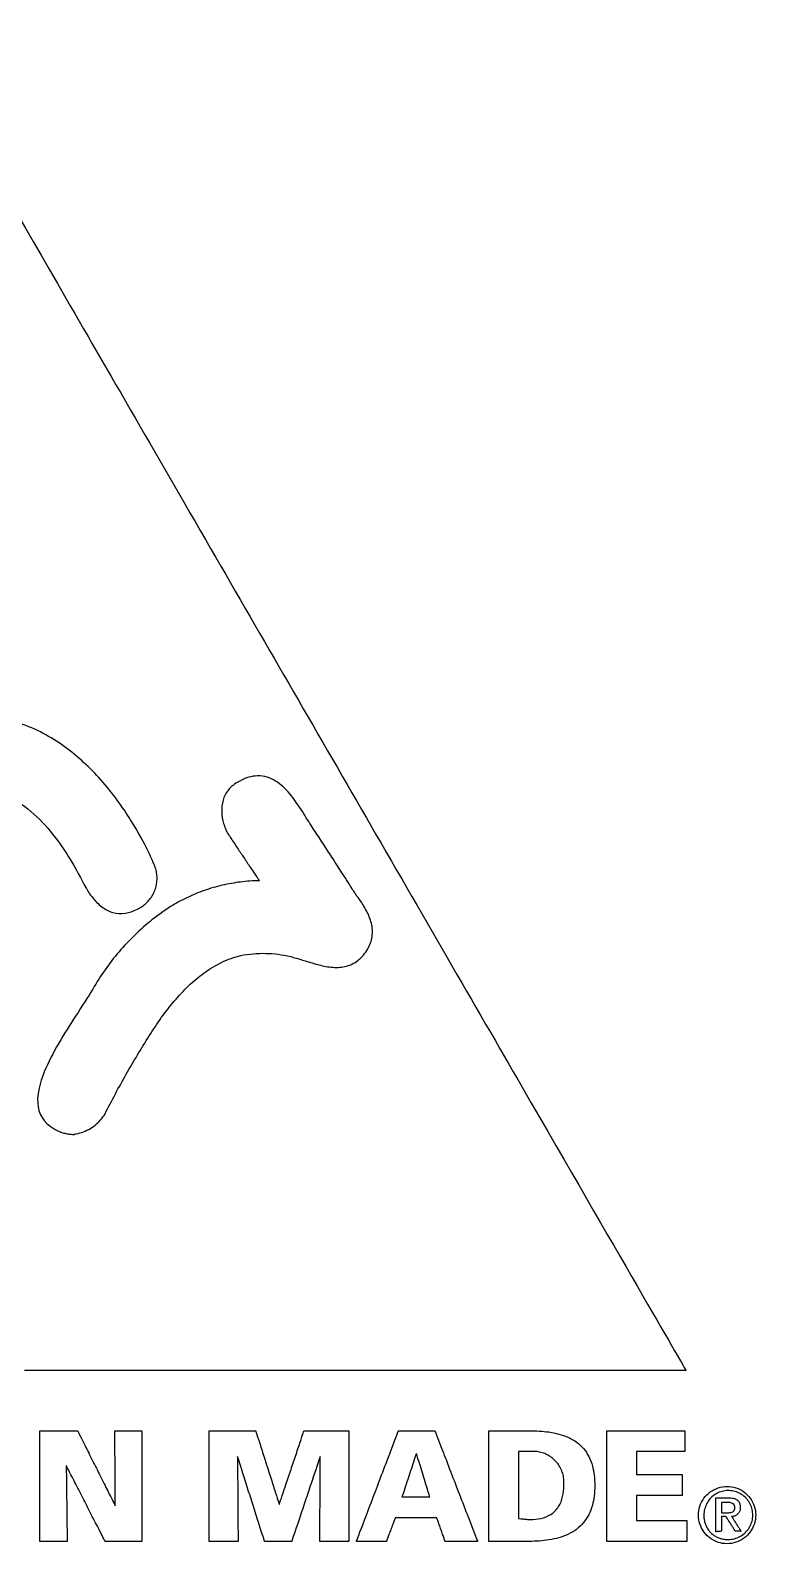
# Model space of a CAD drawing. Extents: x 0 to 37.9, y 0 to 35.4.
# Drawn here: x 20.97 to 37.93, y 0.02 to 35.41 of the extents above; entities that cross this region are included whole.
import ezdxf

# ---------------------------------------------------------------- set-up
doc = ezdxf.new("R2010")
doc.units = 0
doc.layers.get('0').update_dxf_attribs({"linetype": 'CONTINUOUS'})

msp = doc.modelspace()

# ---------------------------------------------------------------- linework, layer by layer
at = {"color": 7}
for points in [[(37.263917, 0.11906), (37.263917, 0.11906), (37.263917, 0.11906), (37.263917, 0.11906), (37.263917, 0.11906)], [(37.263917, 0.018519), (37.263917, 0.018519), (37.263917, 0.018519), (37.263917, 0.018519), (37.263917, 0.018519)]]:
    msp.add_lwpolyline(points, close=True, dxfattribs=at)
at = {"color": 1}
for points in [[(18.174229, 35.411831), (18.174229, 35.411831), (19.668755, 32.827878), (21.799531, 29.143884)], [(21.799531, 29.143884), (22.881391, 27.273409), (24.127268, 25.119356), (25.424827, 22.875948)], [(25.424827, 22.875948), (26.618666, 20.811867), (27.856253, 18.672147), (29.050095, 16.608061)], [(21.754874, 18.665682), (21.446622, 18.886813), (21.103452, 19.074554), (20.724718, 19.204012)], [(22.61578, 17.882275), (22.367288, 18.161113), (22.080572, 18.432036), (21.754874, 18.665682)], [(23.313092, 16.94867), (23.128773, 17.241705), (22.896702, 17.567048), (22.61578, 17.882275)], [(25.807458, 17.822331), (25.720771, 17.771619), (25.652474, 17.711818), (25.599578, 17.646163)], [(26.224562, 17.972154), (26.096196, 17.959561), (25.957498, 17.912971), (25.807458, 17.822331)], [(26.655041, 17.882043), (26.526055, 17.951356), (26.383198, 17.987716), (26.224562, 17.972154)], [(26.997664, 17.599404), (26.895703, 17.713505), (26.782103, 17.813763), (26.655041, 17.882043)], [(20.362639, 17.534713), (20.587927, 17.438283), (20.794316, 17.301527), (20.981327, 17.142815)], [(25.474516, 17.404368), (25.4486, 17.315258), (25.439725, 17.223054), (25.442833, 17.133225)], [(25.599578, 17.646163), (25.539461, 17.571545), (25.499237, 17.489364), (25.474516, 17.404368)], [(27.265074, 17.241943), (27.185931, 17.363031), (27.097362, 17.487835), (26.997664, 17.599404)], [(20.981327, 17.142815), (21.170588, 16.982194), (21.340002, 16.799085), (21.489073, 16.612527)], [(25.442833, 17.133225), (25.446109, 17.038586), (25.462686, 16.946584), (25.486652, 16.863615)], [(27.503438, 16.864539), (27.434732, 16.9682), (27.356143, 17.102611), (27.265074, 17.241943)], [(23.854833, 15.917331), (23.854833, 15.917331), (23.67707, 16.370006), (23.313092, 16.94867)], [(25.486652, 16.863615), (25.515691, 16.763084), (25.555577, 16.675815), (25.595792, 16.613185)], [(27.711203, 16.548731), (27.63462, 16.665769), (27.563473, 16.773959), (27.503438, 16.864539)], [(21.489073, 16.612527), (21.653453, 16.406809), (21.793098, 16.196896), (21.907342, 16.008317)], [(25.595792, 16.613185), (25.629206, 16.561147), (25.679971, 16.483933), (25.73947, 16.394197)], [(25.73947, 16.394197), (25.784203, 16.326732), (25.833873, 16.25219), (25.884819, 16.175947)], [(27.917685, 16.232032), (27.847242, 16.34043), (27.777204, 16.447866), (27.711203, 16.548731)], [(29.050095, 16.608061), (30.347713, 14.364552), (31.593649, 12.210397), (32.675552, 10.339847)], [(21.907342, 16.008317), (22.095386, 15.697917), (22.214609, 15.445315), (22.262042, 15.364352)], [(25.884819, 16.175947), (25.933302, 16.103391), (25.982939, 16.029295), (26.030576, 15.958295)], [(26.030576, 15.958295), (26.083196, 15.879868), (26.133374, 15.805219), (26.176858, 15.740594)], [(28.123391, 15.914526), (28.056738, 16.017728), (27.987016, 16.125346), (27.917685, 16.232032)], [(23.899113, 15.80025), (23.887532, 15.840132), (23.872766, 15.879287), (23.854833, 15.917331)], [(23.924409, 15.677838), (23.919224, 15.71912), (23.910786, 15.760055), (23.899113, 15.80025)], [(23.930174, 15.552915), (23.93154, 15.594642), (23.929612, 15.636415), (23.924409, 15.677838)], [(26.176858, 15.740594), (26.26338, 15.612004), (26.323396, 15.523102), (26.323396, 15.523102)], [(28.32805, 15.596379), (28.266661, 15.692277), (28.196893, 15.800717), (28.123391, 15.914526)], [(28.530021, 15.277039), (28.490814, 15.340932), (28.418533, 15.455033), (28.32805, 15.596379)], [(22.262042, 15.364352), (22.301343, 15.297269), (22.356783, 15.209014), (22.42854, 15.120565)], [(23.831279, 15.194436), (23.851394, 15.230769), (23.868748, 15.268848), (23.883082, 15.308389)], [(23.883082, 15.308389), (23.897392, 15.347866), (23.908457, 15.388154), (23.916295, 15.428871)], [(23.916295, 15.428871), (23.924195, 15.469913), (23.928815, 15.511391), (23.930174, 15.552915)], [(25.033824, 15.294216), (24.896077, 15.245893), (24.760833, 15.19012), (24.628709, 15.127074)], [(25.454383, 15.416751), (25.312099, 15.383491), (25.171707, 15.342586), (25.033824, 15.294216)], [(25.886018, 15.493382), (25.740659, 15.475593), (25.596576, 15.449989), (25.454383, 15.416751)], [(26.323396, 15.523102), (26.176743, 15.52106), (26.030748, 15.511094), (25.886018, 15.493382)], [(28.709087, 15.019898), (28.637227, 15.126633), (28.568426, 15.214454), (28.530021, 15.277039)], [(22.42854, 15.120565), (22.487466, 15.047931), (22.557396, 14.975167), (22.638428, 14.913888)], [(22.638428, 14.913888), (22.715523, 14.855586), (22.802668, 14.807681), (22.899947, 14.780178)], [(23.471187, 14.858998), (23.509272, 14.876685), (23.545643, 14.897245), (23.580042, 14.920397)], [(23.580042, 14.920397), (23.614716, 14.943733), (23.647387, 14.969703), (23.67779, 14.998017)], [(23.67779, 14.998017), (23.708342, 15.02647), (23.736605, 15.057291), (23.76231, 15.090187)], [(23.76231, 15.090187), (23.787928, 15.122972), (23.811006, 15.157818), (23.831279, 15.194436)], [(24.243771, 14.917206), (24.094188, 14.819835), (23.949682, 14.715611), (23.810666, 14.60497)], [(24.628709, 15.127074), (24.497099, 15.064274), (24.368584, 14.994259), (24.243771, 14.917206)], [(28.8653, 14.748549), (28.819327, 14.847965), (28.763335, 14.939322), (28.709087, 15.019898)], [(22.899947, 14.780178), (22.989088, 14.754975), (23.086739, 14.746904), (23.192964, 14.763663)], [(23.192964, 14.763663), (23.279944, 14.777385), (23.372673, 14.807754), (23.471187, 14.858998)], [(23.810666, 14.60497), (23.671045, 14.493849), (23.536961, 14.376256), (23.408831, 14.252634)], [(28.958425, 14.45036), (28.9426, 14.555333), (28.908341, 14.655474), (28.8653, 14.748549)], [(23.408831, 14.252634), (23.280617, 14.128932), (23.158366, 13.999193), (23.042494, 13.863861)], [(28.945085, 14.138985), (28.971846, 14.245879), (28.973507, 14.350314), (28.958425, 14.45036)], [(23.042494, 13.863861), (22.926736, 13.728661), (22.817346, 13.587879), (22.71474, 13.441958)], [(25.889479, 13.776852), (25.985613, 13.795267), (26.08238, 13.808483), (26.179371, 13.816531)], [(26.179371, 13.816531), (26.276688, 13.824605), (26.374231, 13.827477), (26.471584, 13.825178)], [(26.471584, 13.825178), (26.569127, 13.822874), (26.66648, 13.815379), (26.763226, 13.802725)], [(28.584945, 13.627558), (28.666575, 13.682116), (28.743533, 13.756623), (28.813125, 13.856227)], [(28.813125, 13.856227), (28.879684, 13.95149), (28.921847, 14.046164), (28.945085, 14.138985)], [(25.029255, 13.365775), (25.167803, 13.465976), (25.304377, 13.546883), (25.439846, 13.61213)], [(25.439846, 13.61213), (25.590694, 13.684783), (25.740171, 13.738018), (25.889479, 13.776852)], [(26.763226, 13.802725), (26.859877, 13.790083), (26.955923, 13.772292), (27.050947, 13.749383)], [(27.050947, 13.749383), (27.145601, 13.726565), (27.239242, 13.698668), (27.331458, 13.665727)], [(27.331458, 13.665727), (27.418892, 13.64339), (27.525723, 13.60766), (27.643447, 13.574801)], [(27.643447, 13.574801), (27.743262, 13.54694), (27.850909, 13.521144), (27.961204, 13.507325)], [(27.961204, 13.507325), (28.068188, 13.493921), (28.177665, 13.491786), (28.284902, 13.509968)], [(28.284902, 13.509968), (28.388421, 13.52752), (28.489854, 13.564003), (28.584945, 13.627558)], [(22.71474, 13.441958), (22.612534, 13.296606), (22.517059, 13.146154), (22.428729, 12.991039)], [(24.662324, 13.057793), (24.786513, 13.176677), (24.908632, 13.278538), (25.029255, 13.365775)], [(22.428729, 12.991039), (22.31706, 12.803559), (22.175243, 12.588508), (22.026759, 12.35927)], [(24.334217, 12.708573), (24.445392, 12.838821), (24.554637, 12.954707), (24.662324, 13.057793)], [(24.037396, 12.332227), (24.137985, 12.469394), (24.236842, 12.594492), (24.334217, 12.708573)], [(22.026759, 12.35927), (21.894641, 12.155298), (21.757245, 11.940094), (21.631112, 11.723085)], [(23.749483, 11.894397), (23.843536, 12.041557), (23.939514, 12.187513), (24.037396, 12.332227)], [(21.631112, 11.723085), (21.500751, 11.498801), (21.382422, 11.272588), (21.294385, 11.054856)], [(23.473122, 11.449341), (23.563302, 11.598872), (23.655429, 11.747237), (23.749483, 11.894397)], [(23.208257, 10.996956), (23.29458, 11.148893), (23.382876, 11.299701), (23.473122, 11.449341)], [(21.294385, 11.054856), (21.18911, 10.794488), (21.127153, 10.546246), (21.139742, 10.327925)], [(22.955352, 10.538019), (23.037668, 10.692101), (23.121977, 10.845093), (23.208257, 10.996956)], [(21.139742, 10.327925), (21.154121, 10.078547), (21.265763, 9.868209), (21.521208, 9.723435)], [(22.714479, 10.072685), (22.792763, 10.228861), (22.873061, 10.383985), (22.955352, 10.538019)], [(32.675552, 10.339847), (34.806317, 6.655872), (36.300833, 4.071935), (36.300833, 4.071935)], [(22.480993, 9.806052), (22.527318, 9.842901), (22.570433, 9.883963), (22.609731, 9.928838)], [(22.609731, 9.928838), (22.648571, 9.973191), (22.683682, 10.021268), (22.714479, 10.072685)], [(21.521208, 9.723435), (21.549835, 9.705707), (21.579355, 9.689689), (21.609613, 9.675423)], [(21.609613, 9.675423), (21.640019, 9.661088), (21.671169, 9.648522), (21.702906, 9.63777)], [(21.702906, 9.63777), (21.734705, 9.626996), (21.767093, 9.618044), (21.79991, 9.610956)], [(21.79991, 9.610956), (21.832632, 9.603888), (21.86578, 9.598675), (21.899199, 9.595358)], [(21.899199, 9.595358), (21.932617, 9.592041), (21.966305, 9.590622), (22.000104, 9.591144)], [(21.994812, 9.599081), (22.054184, 9.607021), (22.112197, 9.620238), (22.168266, 9.638348)], [(21.995785, 9.597622), (21.995209, 9.598486), (21.994812, 9.599081), (21.994812, 9.599081)], [(21.996969, 9.595847), (21.996541, 9.596489), (21.996131, 9.597104), (21.995785, 9.597622)], [(21.998119, 9.594122), (21.997743, 9.594685), (21.997349, 9.595276), (21.996969, 9.595847)], [(21.999084, 9.592674), (21.998796, 9.593106), (21.998465, 9.593602), (21.998119, 9.594122)], [(22.000104, 9.591144), (22.000104, 9.591144), (21.999686, 9.591771), (21.999084, 9.592674)], [(22.168266, 9.638348), (22.225067, 9.656694), (22.279873, 9.680062), (22.332077, 9.70805)], [(22.332077, 9.70805), (22.384551, 9.736184), (22.434396, 9.768987), (22.480993, 9.806052)], [(23.924911, 4.071935), (22.112752, 4.071935), (20.83974, 4.071935), (20.830646, 4.071935)], [(27.018741, 4.071935), (25.911415, 4.071935), (24.848187, 4.071935), (23.924911, 4.071935)], [(30.112691, 4.071935), (29.093819, 4.071935), (28.037613, 4.071935), (27.018741, 4.071935)], [(33.206619, 4.071935), (32.283321, 4.071935), (31.220057, 4.071935), (30.112691, 4.071935)], [(36.300833, 4.071935), (36.300833, 4.071935), (35.025238, 4.071935), (33.206619, 4.071935)]]:
    msp.add_open_spline(points, degree=3, dxfattribs=at)
at = {"color": 7}
for points in [[(21.193125, 2.661706), (21.193125, 2.661706), (21.265534, 2.661706), (21.368775, 2.661706)], [(21.193125, 2.144481), (21.193125, 2.448497), (21.193125, 2.661706), (21.193125, 2.661706)], [(21.368775, 2.661706), (21.42122, 2.661706), (21.481622, 2.661706), (21.544529, 2.661706)], [(21.544529, 2.661706), (21.602328, 2.661706), (21.662242, 2.661706), (21.720043, 2.661706)], [(21.720043, 2.661706), (21.782972, 2.661706), (21.843397, 2.661706), (21.895861, 2.661706)], [(21.895861, 2.661706), (21.999118, 2.661706), (22.071542, 2.661706), (22.071542, 2.661706)], [(22.071542, 2.661706), (22.071542, 2.661706), (22.144169, 2.516669), (22.24772, 2.309878)], [(22.946253, 2.310014), (22.945321, 2.516733), (22.944667, 2.661706), (22.944667, 2.661706)], [(22.944667, 2.661706), (22.944667, 2.661706), (22.996575, 2.661706), (23.070584, 2.661706)], [(23.070584, 2.661706), (23.108181, 2.661706), (23.15148, 2.661706), (23.196576, 2.661706)], [(23.196576, 2.661706), (23.238011, 2.661706), (23.280961, 2.661706), (23.322397, 2.661706)], [(23.322397, 2.661706), (23.367509, 2.661706), (23.410825, 2.661706), (23.448435, 2.661706)], [(23.448435, 2.661706), (23.522457, 2.661706), (23.574375, 2.661706), (23.574375, 2.661706)], [(23.574375, 2.661706), (23.574375, 2.661706), (23.574375, 2.448403), (23.574375, 2.144281)], [(25.148646, 2.661706), (25.148646, 2.661706), (25.238285, 2.661706), (25.366091, 2.661706)], [(25.148646, 2.144481), (25.148646, 2.448497), (25.148646, 2.661706), (25.148646, 2.661706)], [(25.366091, 2.661706), (25.431016, 2.661706), (25.505791, 2.661706), (25.583666, 2.661706)], [(25.583666, 2.661706), (25.655219, 2.661706), (25.72939, 2.661706), (25.800945, 2.661706)], [(25.800945, 2.661706), (25.878848, 2.661706), (25.953651, 2.661706), (26.018599, 2.661706)], [(26.018599, 2.661706), (26.146426, 2.661706), (26.236083, 2.661706), (26.236083, 2.661706)], [(26.236083, 2.661706), (26.236083, 2.661706), (26.281666, 2.519722), (26.346658, 2.317285)], [(27.25268, 2.317418), (27.320757, 2.519785), (27.3685, 2.661706), (27.3685, 2.661706)], [(27.3685, 2.661706), (27.3685, 2.661706), (27.45465, 2.661706), (27.577481, 2.661706)], [(27.577481, 2.661706), (27.639878, 2.661706), (27.711741, 2.661706), (27.786586, 2.661706)], [(27.786586, 2.661706), (27.855353, 2.661706), (27.926636, 2.661706), (27.995406, 2.661706)], [(27.995406, 2.661706), (28.070276, 2.661706), (28.142167, 2.661706), (28.204587, 2.661706)], [(28.204587, 2.661706), (28.327437, 2.661706), (28.413604, 2.661706), (28.413604, 2.661706)], [(28.413604, 2.661706), (28.413604, 2.661706), (28.413604, 2.448403), (28.413604, 2.144281)], [(29.381035, 2.144481), (29.496673, 2.448497), (29.577771, 2.661706), (29.577771, 2.661706)], [(29.577771, 2.661706), (29.577771, 2.661706), (29.647781, 2.661706), (29.747601, 2.661706)], [(29.747601, 2.661706), (29.798308, 2.661706), (29.856709, 2.661706), (29.917531, 2.661706)], [(29.917531, 2.661706), (29.973416, 2.661706), (30.031345, 2.661706), (30.087231, 2.661706)], [(30.087231, 2.661706), (30.148075, 2.661706), (30.206497, 2.661706), (30.257224, 2.661706)], [(30.257224, 2.661706), (30.357059, 2.661706), (30.427083, 2.661706), (30.427083, 2.661706)], [(30.427083, 2.661706), (30.427083, 2.661706), (30.509525, 2.448403), (30.62707, 2.144281)], [(31.691792, 2.144481), (31.691792, 2.448497), (31.691792, 2.661706), (31.691792, 2.661706)], [(31.691792, 2.661706), (31.691792, 2.661706), (31.769436, 2.661706), (31.880139, 2.661706)], [(31.880139, 2.661706), (31.936375, 2.661706), (32.001143, 2.661706), (32.068598, 2.661706)], [(32.068598, 2.661706), (32.130575, 2.661706), (32.194821, 2.661706), (32.2568, 2.661706)], [(32.2568, 2.661706), (32.324278, 2.661706), (32.389071, 2.661706), (32.445328, 2.661706)], [(32.445328, 2.661706), (32.556049, 2.661706), (32.633708, 2.661706), (32.633708, 2.661706)], [(32.633708, 2.661706), (32.796524, 2.661706), (32.950431, 2.652626), (33.093364, 2.631892)], [(33.093364, 2.631892), (33.256542, 2.608222), (33.405418, 2.569362), (33.536917, 2.511483)], [(33.536917, 2.511483), (33.683125, 2.447131), (33.807852, 2.359267), (33.906875, 2.242627)], [(34.451396, 2.661706), (34.451396, 2.661706), (34.601885, 2.661706), (34.816451, 2.661706)], [(34.451396, 2.144481), (34.451396, 2.448497), (34.451396, 2.661706), (34.451396, 2.661706)], [(34.816451, 2.661706), (34.925449, 2.661706), (35.050982, 2.661706), (35.181722, 2.661706)], [(35.181722, 2.661706), (35.301971, 2.661706), (35.426625, 2.661706), (35.546869, 2.661706)], [(35.546869, 2.661706), (35.677603, 2.661706), (35.803126, 2.661706), (35.912108, 2.661706)], [(35.912108, 2.661706), (36.126598, 2.661706), (36.277021, 2.661706), (36.277021, 2.661706)], [(36.277021, 2.661706), (36.277021, 2.661706), (36.277021, 2.621357), (36.277021, 2.563829)], [(36.277021, 2.563829), (36.277021, 2.534675), (36.277021, 2.501108), (36.277021, 2.466145)], [(21.193125, 1.626796), (21.193125, 1.812097), (21.193125, 1.990011), (21.193125, 2.144481)], [(22.24772, 2.309878), (22.300324, 2.204829), (22.360907, 2.083844), (22.424004, 1.957841)], [(22.947841, 1.958009), (22.947273, 2.084007), (22.946727, 2.204981), (22.946253, 2.310014)], [(23.574375, 2.144281), (23.574375, 1.989788), (23.574375, 1.811858), (23.574375, 1.626547)], [(25.148646, 1.626796), (25.148646, 1.812097), (25.148646, 1.990011), (25.148646, 2.144481)], [(26.346658, 2.317285), (26.379673, 2.214448), (26.417697, 2.096009), (26.457298, 1.972659)], [(27.136756, 1.972824), (27.17825, 2.096169), (27.21809, 2.214596), (27.25268, 2.317418)], [(28.413604, 2.144281), (28.413604, 1.989788), (28.413604, 1.811858), (28.413604, 1.626547)], [(29.184124, 1.626796), (29.254607, 1.812097), (29.322279, 1.990011), (29.381035, 2.144481)], [(29.995813, 2.129894), (29.995813, 2.129894), (29.968114, 2.046143), (29.928621, 1.926733)], [(30.058782, 1.926697), (30.021772, 2.046126), (29.995813, 2.129894), (29.995813, 2.129894)], [(30.62707, 2.144281), (30.686782, 1.989788), (30.755552, 1.811858), (30.827175, 1.626547)], [(31.691792, 1.626796), (31.691792, 1.812097), (31.691792, 1.990011), (31.691792, 2.144481)], [(32.437996, 2.172227), (32.406852, 2.172227), (32.385, 2.172227), (32.385, 2.172227)], [(32.385, 2.172227), (32.385, 2.172227), (32.385, 2.043111), (32.385, 1.85902)], [(32.490769, 2.172227), (32.471884, 2.172227), (32.453751, 2.172227), (32.437996, 2.172227)], [(32.543603, 2.172227), (32.526201, 2.172227), (32.508166, 2.172227), (32.490769, 2.172227)], [(32.596677, 2.172227), (32.580842, 2.172227), (32.5626, 2.172227), (32.543603, 2.172227)], [(32.649583, 2.172227), (32.649583, 2.172227), (32.627773, 2.172227), (32.596677, 2.172227)], [(32.778106, 2.175312), (32.735606, 2.178113), (32.692605, 2.17714), (32.649583, 2.172227)], [(32.905569, 2.15527), (32.863931, 2.165728), (32.821276, 2.172467), (32.778106, 2.175312)], [(33.027391, 2.112708), (32.988146, 2.130525), (32.94737, 2.144772), (32.905569, 2.15527)], [(33.906875, 2.242627), (33.999604, 2.133402), (34.069792, 1.998944), (34.113971, 1.834929)], [(34.451396, 1.626796), (34.451396, 1.812097), (34.451396, 1.990011), (34.451396, 2.144481)], [(35.368967, 2.172227), (35.235542, 2.172227), (35.141958, 2.172227), (35.141958, 2.172227)], [(35.141958, 2.172227), (35.141958, 2.172227), (35.141958, 2.128389), (35.141958, 2.065885)], [(35.596153, 2.172227), (35.514839, 2.172227), (35.43676, 2.172227), (35.368967, 2.172227)], [(35.822948, 2.172227), (35.748262, 2.172227), (35.670843, 2.172227), (35.596153, 2.172227)], [(36.050052, 2.172227), (35.982284, 2.172227), (35.904235, 2.172227), (35.822948, 2.172227)], [(36.277021, 2.172227), (36.277021, 2.172227), (36.183456, 2.172227), (36.050052, 2.172227)], [(36.277021, 2.466145), (36.277021, 2.433924), (36.277021, 2.400517), (36.277021, 2.368284)], [(36.277021, 2.368284), (36.277021, 2.333293), (36.277021, 2.299686), (36.277021, 2.270482)], [(36.277021, 2.270482), (36.277021, 2.212752), (36.277021, 2.172227), (36.277021, 2.172227)], [(21.988886, 1.490336), (21.881952, 1.698298), (21.806958, 1.844144), (21.806958, 1.844144)], [(21.806958, 1.844144), (21.806958, 1.844144), (21.808703, 1.698234), (21.811191, 1.490199)], [(22.424004, 1.957841), (22.482037, 1.841949), (22.542196, 1.721811), (22.600227, 1.605923)], [(22.949429, 1.606092), (22.948906, 1.721984), (22.948364, 1.842122), (22.947841, 1.958009)], [(25.939147, 1.663928), (25.864853, 1.89738), (25.81275, 2.061102), (25.81275, 2.061102)], [(25.81275, 2.061102), (25.81275, 2.061102), (25.813841, 1.897308), (25.815395, 1.663774)], [(26.457298, 1.972659), (26.493721, 1.859207), (26.531479, 1.741599), (26.567901, 1.62815)], [(27.020862, 1.628316), (27.059028, 1.741768), (27.098592, 1.859376), (27.136756, 1.972824)], [(27.746854, 2.061102), (27.746854, 2.061102), (27.691893, 1.897308), (27.61353, 1.663774)], [(27.745268, 1.663928), (27.7462, 1.89738), (27.746854, 2.061102), (27.746854, 2.061102)], [(29.928621, 1.926733), (29.908559, 1.866073), (29.885454, 1.796211), (29.86139, 1.723451)], [(30.121801, 1.723341), (30.099246, 1.796126), (30.077587, 1.866015), (30.058782, 1.926697)], [(32.385, 1.85902), (32.385, 1.765503), (32.385, 1.657799), (32.385, 1.545628)], [(33.139192, 2.049296), (33.103763, 2.073834), (33.066331, 2.095029), (33.027391, 2.112708)], [(33.237954, 1.966847), (33.207312, 1.997489), (33.174232, 2.025027), (33.139192, 2.049296)], [(33.320349, 1.868162), (33.296093, 1.903174), (33.268573, 1.936228), (33.237954, 1.966847)], [(33.383981, 1.755916), (33.366256, 1.795017), (33.344987, 1.832599), (33.320349, 1.868162)], [(34.113971, 1.834929), (34.149579, 1.702733), (34.168292, 1.551337), (34.168292, 1.378477)], [(35.141958, 2.065885), (35.141958, 2.034209), (35.141958, 1.997739), (35.141958, 1.959752)], [(35.141958, 1.959752), (35.141958, 1.924745), (35.141958, 1.888448), (35.141958, 1.853427)], [(35.141958, 1.853427), (35.141958, 1.81541), (35.141958, 1.778897), (35.141958, 1.747167)], [(21.193125, 1.10924), (21.193125, 1.279679), (21.193125, 1.456362), (21.193125, 1.626796)], [(21.811191, 1.490199), (21.812455, 1.384518), (21.81391, 1.262806), (21.815426, 1.136044)], [(22.170976, 1.136214), (22.105798, 1.262969), (22.043219, 1.384671), (21.988886, 1.490336)], [(22.600227, 1.605923), (22.66332, 1.479926), (22.723898, 1.358952), (22.776494, 1.253918)], [(22.951017, 1.254055), (22.950543, 1.359104), (22.949997, 1.480089), (22.949429, 1.606092)], [(23.574375, 1.626547), (23.574375, 1.456108), (23.574375, 1.279425), (23.574375, 1.108991)], [(25.148646, 1.10924), (25.148646, 1.279679), (25.148646, 1.456362), (25.148646, 1.626796)], [(25.815395, 1.663774), (25.816185, 1.54514), (25.817095, 1.408509), (25.818042, 1.26621)], [(26.065658, 1.266401), (26.020374, 1.408693), (25.976896, 1.545311), (25.939147, 1.663928)], [(26.567901, 1.62815), (26.6075, 1.504806), (26.64552, 1.386378), (26.678531, 1.283556)], [(26.904928, 1.28369), (26.939523, 1.386527), (26.979366, 1.504965), (27.020862, 1.628316)], [(27.61353, 1.663774), (27.573722, 1.54514), (27.527875, 1.408509), (27.480126, 1.26621)], [(27.74368, 1.266401), (27.744248, 1.408693), (27.744794, 1.545311), (27.745268, 1.663928)], [(28.413604, 1.626547), (28.413604, 1.456108), (28.413604, 1.279425), (28.413604, 1.108991)], [(28.987262, 1.10924), (29.052092, 1.279679), (29.119297, 1.456362), (29.184124, 1.626796)], [(29.79425, 1.520446), (29.770178, 1.447661), (29.747064, 1.377772), (29.726995, 1.31709)], [(29.86139, 1.723451), (29.83928, 1.656599), (29.816361, 1.5873), (29.79425, 1.520446)], [(30.184712, 1.520336), (30.163995, 1.587188), (30.142519, 1.656487), (30.121801, 1.723341)], [(30.247708, 1.317054), (30.22891, 1.377714), (30.20726, 1.447576), (30.184712, 1.520336)], [(30.827175, 1.626547), (30.893051, 1.456108), (30.961339, 1.279425), (31.027212, 1.108991)], [(31.691792, 1.10924), (31.691792, 1.279679), (31.691792, 1.456362), (31.691792, 1.626796)], [(32.385, 1.545628), (32.385, 1.442458), (32.385, 1.335509), (32.385, 1.232342)], [(33.426475, 1.63407), (33.416, 1.675878), (33.401776, 1.716662), (33.383981, 1.755916)], [(33.446412, 1.507094), (33.443572, 1.550096), (33.436869, 1.592587), (33.426475, 1.63407)], [(33.443333, 1.378477), (33.44825, 1.42153), (33.449221, 1.464562), (33.446412, 1.507094)], [(34.451396, 1.10924), (34.451396, 1.279679), (34.451396, 1.456362), (34.451396, 1.626796)], [(35.141958, 1.747167), (35.141958, 1.684445), (35.141958, 1.640414), (35.141958, 1.640414)], [(35.141958, 1.640414), (35.141958, 1.640414), (35.230289, 1.640414), (35.35623, 1.640414)], [(35.35623, 1.640414), (35.420207, 1.640414), (35.493889, 1.640414), (35.570628, 1.640414)], [(35.570628, 1.640414), (35.641136, 1.640414), (35.714224, 1.640414), (35.784735, 1.640414)], [(35.784735, 1.640414), (35.861501, 1.640414), (35.935211, 1.640414), (35.999212, 1.640414)], [(35.999212, 1.640414), (36.125172, 1.640414), (36.213521, 1.640414), (36.213521, 1.640414)], [(36.213521, 1.640414), (36.213521, 1.640414), (36.213521, 1.599848), (36.213521, 1.542008)], [(36.213521, 1.542008), (36.213521, 1.512696), (36.213521, 1.478948), (36.213521, 1.443796)], [(36.213521, 1.443796), (36.213521, 1.411401), (36.213521, 1.377813), (36.213521, 1.345406)], [(21.193125, 0.591506), (21.193125, 0.745999), (21.193125, 0.923929), (21.193125, 1.10924)], [(21.815426, 1.136044), (21.81682, 1.019455), (21.818265, 0.898595), (21.819659, 0.78201)], [(22.35302, 0.78218), (22.29307, 0.898769), (22.230924, 1.019629), (22.170976, 1.136214)], [(22.776494, 1.253918), (22.880009, 1.0472), (22.952604, 0.902227), (22.952604, 0.902227)], [(22.952604, 0.902227), (22.952604, 0.902227), (22.95195, 1.047264), (22.951017, 1.254055)], [(23.574375, 1.108991), (23.574375, 0.92369), (23.574375, 0.745776), (23.574375, 0.591306)], [(25.148646, 0.591506), (25.148646, 0.745999), (25.148646, 0.923929), (25.148646, 1.10924)], [(25.818042, 1.26621), (25.818914, 1.135331), (25.819817, 0.999657), (25.820688, 0.868782)], [(26.192136, 0.868973), (26.150485, 0.999852), (26.107307, 1.135526), (26.065658, 1.266401)], [(26.678531, 1.283556), (26.743499, 1.08119), (26.789062, 0.939269), (26.789062, 0.939269)], [(26.789062, 0.939269), (26.789062, 0.939269), (26.836827, 1.081252), (26.904928, 1.28369)], [(27.480126, 1.26621), (27.436209, 1.135331), (27.390684, 0.999657), (27.346768, 0.868782)], [(27.742092, 0.868973), (27.742615, 0.999852), (27.743157, 1.135526), (27.74368, 1.266401)], [(28.413604, 1.108991), (28.413604, 0.92369), (28.413604, 0.745776), (28.413604, 0.591306)], [(28.790333, 0.591506), (28.849097, 0.745999), (28.916776, 0.923929), (28.987262, 1.10924)], [(29.726995, 1.31709), (29.687496, 1.197661), (29.659792, 1.113894), (29.659792, 1.113894)], [(29.659792, 1.113894), (29.659792, 1.113894), (29.713444, 1.113894), (29.789942, 1.113894)], [(29.789942, 1.113894), (29.828802, 1.113894), (29.873557, 1.113894), (29.920169, 1.113894)], [(29.920169, 1.113894), (29.962996, 1.113894), (30.00739, 1.113894), (30.050219, 1.113894)], [(30.050219, 1.113894), (30.096847, 1.113894), (30.141619, 1.113894), (30.180494, 1.113894)], [(30.180494, 1.113894), (30.257003, 1.113894), (30.310667, 1.113894), (30.310667, 1.113894)], [(30.310667, 1.113894), (30.310667, 1.113894), (30.284713, 1.197644), (30.247708, 1.317054)], [(31.027212, 1.108991), (31.098832, 0.92369), (31.167596, 0.745776), (31.227299, 0.591306)], [(31.691792, 0.591506), (31.691792, 0.745999), (31.691792, 0.923929), (31.691792, 1.10924)], [(32.385, 1.232342), (32.385, 1.120176), (32.385, 1.012482), (32.385, 0.918978)], [(33.322675, 0.885903), (33.365788, 0.953624), (33.397568, 1.032765), (33.417658, 1.123327)], [(33.417658, 1.123327), (33.434703, 1.200157), (33.443333, 1.285207), (33.443333, 1.378477)], [(34.168292, 1.378477), (34.168292, 1.205636), (34.148955, 1.053626), (34.112422, 0.9204)], [(34.451396, 0.591506), (34.451396, 0.745999), (34.451396, 0.923929), (34.451396, 1.10924)], [(35.356267, 1.148289), (35.230307, 1.148289), (35.141958, 1.148289), (35.141958, 1.148289)], [(35.141958, 1.148289), (35.141958, 1.148289), (35.141958, 1.100089), (35.141958, 1.031366)], [(35.570744, 1.148289), (35.493978, 1.148289), (35.420268, 1.148289), (35.356267, 1.148289)], [(35.784851, 1.148289), (35.714343, 1.148289), (35.641255, 1.148289), (35.570744, 1.148289)], [(35.99925, 1.148289), (35.935272, 1.148289), (35.86159, 1.148289), (35.784851, 1.148289)], [(36.213521, 1.148289), (36.213521, 1.148289), (36.12519, 1.148289), (35.99925, 1.148289)], [(36.213521, 1.345406), (36.213521, 1.310226), (36.213521, 1.276437), (36.213521, 1.247075)], [(36.213521, 1.247075), (36.213521, 1.189034), (36.213521, 1.148289), (36.213521, 1.148289)], [(36.626786, 0.8938), (36.648576, 0.96128), (36.680791, 1.024083), (36.721536, 1.080306)], [(36.721536, 1.080306), (36.762754, 1.137182), (36.812701, 1.187325), (36.869416, 1.228764)], [(36.861674, 1.064733), (36.831909, 1.030475), (36.806313, 0.99278), (36.785448, 0.952479)], [(36.962291, 1.155934), (36.924999, 1.129476), (36.891275, 1.098804), (36.861674, 1.064733)], [(36.869416, 1.228764), (36.925469, 1.269721), (36.988133, 1.302176), (37.055514, 1.32423)], [(37.081576, 1.220764), (37.03874, 1.203705), (36.998805, 1.18184), (36.962291, 1.155934)], [(36.999333, 0.93398), (36.999333, 1.027284), (36.999333, 1.092727), (36.999333, 1.092727)], [(36.999333, 1.092727), (36.999333, 1.092727), (37.024633, 1.092727), (37.060705, 1.092727)], [(37.055514, 1.32423), (37.120567, 1.345522), (37.190017, 1.357118), (37.26216, 1.357308)], [(37.060705, 1.092727), (37.079073, 1.092727), (37.100234, 1.092727), (37.12227, 1.092727)], [(37.2126, 1.255662), (37.168331, 1.249368), (37.124356, 1.237801), (37.081576, 1.220764)], [(37.12227, 1.092727), (37.142457, 1.092727), (37.163377, 1.092727), (37.183558, 1.092727)], [(37.183558, 1.092727), (37.205464, 1.092727), (37.226499, 1.092727), (37.244775, 1.092727)], [(37.348512, 1.258626), (37.303544, 1.263022), (37.257918, 1.262105), (37.2126, 1.255662)], [(37.244775, 1.092727), (37.280902, 1.092727), (37.30625, 1.092727), (37.30625, 1.092727)], [(37.26216, 1.357308), (37.334299, 1.357498), (37.403805, 1.346269), (37.468966, 1.325322)], [(37.30625, 1.092727), (37.334889, 1.092727), (37.361115, 1.09085), (37.38497, 1.087106)], [(37.48104, 1.229512), (37.438181, 1.244434), (37.393679, 1.25421), (37.348512, 1.258626)], [(37.38497, 1.087106), (37.413518, 1.082626), (37.438671, 1.075473), (37.460501, 1.065664)], [(37.460501, 1.065664), (37.486265, 1.054089), (37.507401, 1.038816), (37.52403, 1.019876)], [(37.468966, 1.325322), (37.536475, 1.30362), (37.599321, 1.271488), (37.655597, 1.230818)], [(37.603073, 1.169936), (37.564663, 1.194743), (37.523664, 1.214673), (37.48104, 1.229512)], [(37.707549, 1.083237), (37.675809, 1.116681), (37.640682, 1.145647), (37.603073, 1.169936)], [(37.655597, 1.230818), (37.712528, 1.189675), (37.762736, 1.139794), (37.804251, 1.083134)], [(37.788587, 0.974527), (37.766311, 1.013297), (37.739248, 1.049837), (37.707549, 1.083237)], [(37.804251, 1.083134), (37.845281, 1.027135), (37.877819, 0.964514), (37.899962, 0.897162)], [(21.819659, 0.78201), (21.821175, 0.655255), (21.822631, 0.533553), (21.823894, 0.427888)], [(22.535127, 0.428025), (22.480786, 0.533706), (22.418201, 0.655419), (22.35302, 0.78218)], [(25.820688, 0.868782), (25.821636, 0.72649), (25.822545, 0.589871), (25.823335, 0.471254)], [(26.318658, 0.471409), (26.280903, 0.590043), (26.237421, 0.726674), (26.192136, 0.868973)], [(27.346768, 0.868782), (27.299022, 0.72649), (27.253179, 0.589871), (27.213377, 0.471254)], [(27.740504, 0.471409), (27.740978, 0.590043), (27.741524, 0.726674), (27.742092, 0.868973)], [(32.385, 0.918978), (32.385, 0.734952), (32.385, 0.605894), (32.385, 0.605894)], [(33.142546, 0.705664), (33.215654, 0.752272), (33.275849, 0.812352), (33.322675, 0.885903)], [(34.112422, 0.9204), (34.067624, 0.757036), (33.99697, 0.621917), (33.904407, 0.51127)], [(35.141958, 1.031366), (35.141958, 0.996538), (35.141958, 0.95644), (35.141958, 0.914673)], [(35.141958, 0.914673), (35.141958, 0.876182), (35.141958, 0.836274), (35.141958, 0.797768)], [(35.141958, 0.797768), (35.141958, 0.755847), (35.141958, 0.715589), (35.141958, 0.680631)], [(36.594527, 0.687036), (36.594432, 0.759175), (36.605753, 0.828666), (36.626786, 0.8938)], [(36.737751, 0.825177), (36.727163, 0.781735), (36.721581, 0.736608), (36.721521, 0.69056)], [(36.785448, 0.952479), (36.764674, 0.912356), (36.74859, 0.869649), (36.737751, 0.825177)], [(36.999333, 0.775108), (36.999333, 0.831971), (36.999333, 0.886572), (36.999333, 0.93398)], [(36.999333, 0.61651), (36.999333, 0.668738), (36.999333, 0.722878), (36.999333, 0.775108)], [(37.159181, 0.981602), (37.141432, 0.981602), (37.128979, 0.981602), (37.128979, 0.981602)], [(37.128979, 0.981602), (37.128979, 0.981602), (37.128979, 0.961973), (37.128979, 0.933986)], [(37.128979, 0.933986), (37.128979, 0.919735), (37.128979, 0.903317), (37.128979, 0.88622)], [(37.128979, 0.88622), (37.128979, 0.870558), (37.128979, 0.854326), (37.128979, 0.838669)], [(37.128979, 0.838669), (37.128979, 0.821673), (37.128979, 0.805353), (37.128979, 0.791173)], [(37.128979, 0.791173), (37.128979, 0.763144), (37.128979, 0.743477), (37.128979, 0.743477)], [(37.128979, 0.743477), (37.128979, 0.743477), (37.141411, 0.743477), (37.159136, 0.743477)], [(37.159136, 0.743477), (37.168076, 0.743477), (37.178362, 0.743477), (37.189079, 0.743477)], [(37.189257, 0.981602), (37.178494, 0.981602), (37.16816, 0.981602), (37.159181, 0.981602)], [(37.189079, 0.743477), (37.199097, 0.743477), (37.209491, 0.743477), (37.219513, 0.743477)], [(37.219692, 0.981602), (37.209674, 0.981602), (37.19928, 0.981602), (37.189257, 0.981602)], [(37.219513, 0.743477), (37.230277, 0.743477), (37.240611, 0.743477), (37.24959, 0.743477)], [(37.249635, 0.981602), (37.240695, 0.981602), (37.230409, 0.981602), (37.219692, 0.981602)], [(37.24959, 0.743477), (37.267339, 0.743477), (37.279792, 0.743477), (37.279792, 0.743477)], [(37.279792, 0.981602), (37.279792, 0.981602), (37.26736, 0.981602), (37.249635, 0.981602)], [(37.325701, 0.979441), (37.310766, 0.981036), (37.295279, 0.981602), (37.279792, 0.981602)], [(37.279792, 0.743477), (37.29668, 0.743477), (37.312522, 0.744074), (37.327195, 0.745544)], [(37.370854, 0.970289), (37.356873, 0.974879), (37.3416, 0.977743), (37.325701, 0.979441)], [(37.327195, 0.745544), (37.344229, 0.747251), (37.359685, 0.750135), (37.373368, 0.754627)], [(37.411041, 0.948467), (37.399746, 0.958263), (37.386065, 0.965297), (37.370854, 0.970289)], [(37.373368, 0.754627), (37.389606, 0.759957), (37.403345, 0.767553), (37.414259, 0.778136)], [(37.436676, 0.91073), (37.431002, 0.926456), (37.422183, 0.938805), (37.411041, 0.948467)], [(37.414259, 0.778136), (37.424943, 0.788496), (37.432919, 0.801719), (37.437879, 0.818482)], [(37.443833, 0.865185), (37.443833, 0.882859), (37.441299, 0.897916), (37.436676, 0.91073)], [(37.437879, 0.818482), (37.441798, 0.831728), (37.443833, 0.847185), (37.443833, 0.865185)], [(37.517929, 0.718669), (37.510163, 0.7104), (37.501765, 0.702874), (37.492844, 0.696138)], [(37.538857, 0.745147), (37.53269, 0.73581), (37.525701, 0.726947), (37.517929, 0.718669)], [(37.52403, 1.019876), (37.540874, 1.000692), (37.553093, 0.977745), (37.560814, 0.951067)], [(37.554849, 0.774462), (37.550367, 0.764293), (37.545023, 0.754484), (37.538857, 0.745147)], [(37.565768, 0.806314), (37.563037, 0.795408), (37.559384, 0.784751), (37.554849, 0.774462)], [(37.560814, 0.951067), (37.567521, 0.927894), (37.570833, 0.901906), (37.570833, 0.873123)], [(37.571135, 0.839406), (37.57028, 0.828206), (37.568478, 0.817137), (37.565768, 0.806314)], [(37.570833, 0.873123), (37.571898, 0.861829), (37.571985, 0.850552), (37.571135, 0.839406)], [(37.841789, 0.849425), (37.829179, 0.892812), (37.811392, 0.934838), (37.788587, 0.974527)], [(37.863948, 0.715559), (37.861895, 0.760894), (37.854454, 0.805846), (37.841789, 0.849425)], [(37.853925, 0.58013), (37.862702, 0.625004), (37.86599, 0.670471), (37.863948, 0.715559)], [(37.899962, 0.897162), (37.921339, 0.832137), (37.933027, 0.762703), (37.933312, 0.69056)], [(21.193125, 0.074081), (21.193125, 0.074081), (21.193125, 0.287384), (21.193125, 0.591506)], [(21.823894, 0.427888), (21.826381, 0.219926), (21.828125, 0.074081), (21.828125, 0.074081)], [(22.717125, 0.074081), (22.717125, 0.074081), (22.642098, 0.21999), (22.535127, 0.428025)], [(23.574375, 0.591306), (23.574375, 0.28729), (23.574375, 0.074081), (23.574375, 0.074081)], [(25.148646, 0.074081), (25.148646, 0.074081), (25.148646, 0.287384), (25.148646, 0.591506)], [(25.823335, 0.471254), (25.824889, 0.237803), (25.825979, 0.074081), (25.825979, 0.074081)], [(26.445104, 0.074081), (26.445104, 0.074081), (26.392978, 0.237875), (26.318658, 0.471409)], [(27.213377, 0.471254), (27.135041, 0.237803), (27.080104, 0.074081), (27.080104, 0.074081)], [(27.738917, 0.074081), (27.738917, 0.074081), (27.739571, 0.237875), (27.740504, 0.471409)], [(28.413604, 0.591306), (28.413604, 0.28729), (28.413604, 0.074081), (28.413604, 0.074081)], [(28.593521, 0.074081), (28.593521, 0.074081), (28.674654, 0.287384), (28.790333, 0.591506)], [(29.418589, 0.40454), (29.405004, 0.368313), (29.390919, 0.330753), (29.377328, 0.294512)], [(29.459775, 0.514369), (29.447482, 0.48159), (29.43333, 0.44385), (29.418589, 0.40454)], [(29.501042, 0.624414), (29.501042, 0.624414), (29.48403, 0.579049), (29.459775, 0.514369)], [(29.695772, 0.624414), (29.581319, 0.624414), (29.501042, 0.624414), (29.501042, 0.624414)], [(29.890654, 0.624414), (29.820902, 0.624414), (29.753925, 0.624414), (29.695772, 0.624414)], [(30.085201, 0.624414), (30.021134, 0.624414), (29.954723, 0.624414), (29.890654, 0.624414)], [(30.280012, 0.624414), (30.22188, 0.624414), (30.154929, 0.624414), (30.085201, 0.624414)], [(30.474708, 0.624414), (30.474708, 0.624414), (30.394447, 0.624414), (30.280012, 0.624414)], [(30.513379, 0.51423), (30.490652, 0.578985), (30.474708, 0.624414), (30.474708, 0.624414)], [(30.552071, 0.403983), (30.538224, 0.443438), (30.524926, 0.481329), (30.513379, 0.51423)], [(30.590687, 0.293955), (30.577973, 0.330182), (30.56479, 0.367743), (30.552071, 0.403983)], [(31.227299, 0.591306), (31.344803, 0.28729), (31.427208, 0.074081), (31.427208, 0.074081)], [(31.691792, 0.074081), (31.691792, 0.074081), (31.691792, 0.287384), (31.691792, 0.591506)], [(32.385, 0.605894), (32.385, 0.605894), (32.40681, 0.604149), (32.437906, 0.601661)], [(32.437906, 0.601661), (32.453741, 0.600394), (32.471983, 0.598935), (32.49098, 0.597415)], [(32.49098, 0.597415), (32.508382, 0.596023), (32.526417, 0.59458), (32.543814, 0.593188)], [(32.543814, 0.593188), (32.562699, 0.591678), (32.580832, 0.590227), (32.596587, 0.588967)], [(32.596587, 0.588967), (32.627731, 0.586475), (32.649583, 0.584727), (32.649583, 0.584727)], [(32.649583, 0.584727), (32.742543, 0.584727), (32.827772, 0.593316), (32.905039, 0.610495)], [(32.905039, 0.610495), (32.995164, 0.630532), (33.074456, 0.662255), (33.142546, 0.705664)], [(33.904407, 0.51127), (33.8055, 0.393041), (33.681578, 0.302753), (33.537455, 0.235805)], [(34.451396, 0.074081), (34.451396, 0.074081), (34.451396, 0.287384), (34.451396, 0.591506)], [(35.141958, 0.680631), (35.141958, 0.611829), (35.141958, 0.56356), (35.141958, 0.56356)], [(35.141958, 0.56356), (35.141958, 0.56356), (35.239013, 0.56356), (35.377392, 0.56356)], [(35.377392, 0.56356), (35.447688, 0.56356), (35.528648, 0.56356), (35.612966, 0.56356)], [(35.612966, 0.56356), (35.690438, 0.56356), (35.770745, 0.56356), (35.848219, 0.56356)], [(35.848219, 0.56356), (35.932567, 0.56356), (36.013557, 0.56356), (36.083879, 0.56356)], [(36.083879, 0.56356), (36.22228, 0.56356), (36.319354, 0.56356), (36.319354, 0.56356)], [(36.319354, 0.56356), (36.319354, 0.56356), (36.319354, 0.523212), (36.319354, 0.465683)], [(36.319354, 0.465683), (36.319354, 0.436529), (36.319354, 0.402962), (36.319354, 0.367999)], [(36.319354, 0.367999), (36.319354, 0.335778), (36.319354, 0.302371), (36.319354, 0.270138)], [(36.627332, 0.480346), (36.606126, 0.545428), (36.594621, 0.614893), (36.594527, 0.687036)], [(36.722552, 0.294122), (36.681669, 0.35023), (36.649296, 0.412936), (36.627332, 0.480346)], [(36.721521, 0.69056), (36.720082, 0.660952), (36.721066, 0.631482), (36.724377, 0.602419)], [(36.724377, 0.602419), (36.727703, 0.573212), (36.733377, 0.544416), (36.741299, 0.516299)], [(36.741299, 0.516299), (36.749283, 0.487962), (36.759551, 0.460316), (36.771998, 0.433636)], [(36.771998, 0.433636), (36.784397, 0.407061), (36.798959, 0.381445), (36.815584, 0.357063)], [(36.815584, 0.357063), (36.83195, 0.333058), (36.850315, 0.310248), (36.870582, 0.288893)], [(36.999333, 0.457696), (36.999333, 0.505087), (36.999333, 0.559666), (36.999333, 0.61651)], [(36.999333, 0.298977), (36.999333, 0.298977), (36.999333, 0.364407), (36.999333, 0.457696)], [(37.150794, 0.656164), (37.137979, 0.656164), (37.128979, 0.656164), (37.128979, 0.656164)], [(37.128979, 0.656164), (37.128979, 0.656164), (37.128979, 0.627593), (37.128979, 0.586857)], [(37.128979, 0.586857), (37.128979, 0.566114), (37.128979, 0.542216), (37.128979, 0.51733)], [(37.128979, 0.51733), (37.128979, 0.494534), (37.128979, 0.470908), (37.128979, 0.448118)], [(37.128979, 0.448118), (37.128979, 0.423379), (37.128979, 0.399624), (37.128979, 0.378985)], [(37.128979, 0.378985), (37.128979, 0.338186), (37.128979, 0.30956), (37.128979, 0.30956)], [(37.172501, 0.656164), (37.164737, 0.656164), (37.157277, 0.656164), (37.150794, 0.656164)], [(37.19398, 0.656164), (37.186906, 0.656164), (37.179577, 0.656164), (37.172501, 0.656164)], [(37.215506, 0.656164), (37.209067, 0.656164), (37.201674, 0.656164), (37.19398, 0.656164)], [(37.237458, 0.656164), (37.237458, 0.656164), (37.228394, 0.656164), (37.215506, 0.656164)], [(37.281445, 0.58674), (37.255595, 0.627538), (37.237458, 0.656164), (37.237458, 0.656164)], [(37.325247, 0.517606), (37.309572, 0.542346), (37.294522, 0.5661), (37.281445, 0.58674)], [(37.369099, 0.448394), (37.354655, 0.471191), (37.339686, 0.494817), (37.325247, 0.517606)], [(37.400805, 0.657987), (37.389724, 0.656434), (37.378454, 0.655811), (37.367104, 0.656164)], [(37.367104, 0.656164), (37.367104, 0.656164), (37.385643, 0.627593), (37.412075, 0.586857)], [(37.41315, 0.378868), (37.400007, 0.399611), (37.384866, 0.423508), (37.369099, 0.448394)], [(37.433369, 0.665387), (37.422778, 0.662021), (37.411886, 0.659539), (37.400805, 0.657987)], [(37.412075, 0.586857), (37.425534, 0.566114), (37.44104, 0.542216), (37.457187, 0.51733)], [(37.457062, 0.30956), (37.457062, 0.30956), (37.43896, 0.338131), (37.41315, 0.378868)], [(37.464478, 0.678271), (37.454492, 0.673103), (37.444084, 0.668793), (37.433369, 0.665387)], [(37.457187, 0.51733), (37.471979, 0.494534), (37.487309, 0.470908), (37.502096, 0.448118)], [(37.492844, 0.696138), (37.483879, 0.689369), (37.474386, 0.683398), (37.464478, 0.678271)], [(37.502096, 0.448118), (37.518148, 0.423379), (37.533562, 0.399624), (37.546954, 0.378985)], [(37.546954, 0.378985), (37.573426, 0.338186), (37.592, 0.30956), (37.592, 0.30956)], [(37.741337, 0.335336), (37.769068, 0.370411), (37.792952, 0.409104), (37.8122, 0.450936)], [(37.900767, 0.48337), (37.878875, 0.415752), (37.846555, 0.35282), (37.805701, 0.296476)], [(37.8122, 0.450936), (37.831473, 0.492823), (37.845331, 0.536192), (37.853925, 0.58013)], [(37.933312, 0.69056), (37.933313, 0.61827), (37.921897, 0.548637), (37.900767, 0.48337)], [(21.320123, 0.074081), (21.24548, 0.074081), (21.193125, 0.074081), (21.193125, 0.074081)], [(21.44722, 0.074081), (21.40173, 0.074081), (21.358049, 0.074081), (21.320123, 0.074081)], [(21.574098, 0.074081), (21.532316, 0.074081), (21.489004, 0.074081), (21.44722, 0.074081)], [(21.701149, 0.074081), (21.663237, 0.074081), (21.619573, 0.074081), (21.574098, 0.074081)], [(21.828125, 0.074081), (21.828125, 0.074081), (21.775781, 0.074081), (21.701149, 0.074081)], [(22.888572, 0.074081), (22.787804, 0.074081), (22.717125, 0.074081), (22.717125, 0.074081)], [(23.060154, 0.074081), (22.998741, 0.074081), (22.939773, 0.074081), (22.888572, 0.074081)], [(23.231439, 0.074081), (23.175033, 0.074081), (23.116562, 0.074081), (23.060154, 0.074081)], [(23.402958, 0.074081), (23.351776, 0.074081), (23.29283, 0.074081), (23.231439, 0.074081)], [(23.574375, 0.074081), (23.574375, 0.074081), (23.50371, 0.074081), (23.402958, 0.074081)], [(25.28411, 0.074081), (25.204491, 0.074081), (25.148646, 0.074081), (25.148646, 0.074081)], [(25.419681, 0.074081), (25.371157, 0.074081), (25.324565, 0.074081), (25.28411, 0.074081)], [(25.555017, 0.074081), (25.510449, 0.074081), (25.46425, 0.074081), (25.419681, 0.074081)], [(25.690539, 0.074081), (25.650099, 0.074081), (25.603524, 0.074081), (25.555017, 0.074081)], [(25.825979, 0.074081), (25.825979, 0.074081), (25.770145, 0.074081), (25.690539, 0.074081)], [(26.572102, 0.074081), (26.497459, 0.074081), (26.445104, 0.074081), (26.445104, 0.074081)], [(26.699199, 0.074081), (26.653709, 0.074081), (26.610028, 0.074081), (26.572102, 0.074081)], [(26.826078, 0.074081), (26.784295, 0.074081), (26.740984, 0.074081), (26.699199, 0.074081)], [(26.953129, 0.074081), (26.915216, 0.074081), (26.871552, 0.074081), (26.826078, 0.074081)], [(27.080104, 0.074081), (27.080104, 0.074081), (27.02776, 0.074081), (26.953129, 0.074081)], [(27.873852, 0.074081), (27.794543, 0.074081), (27.738917, 0.074081), (27.738917, 0.074081)], [(28.008893, 0.074081), (27.960559, 0.074081), (27.914149, 0.074081), (27.873852, 0.074081)], [(28.143701, 0.074081), (28.099307, 0.074081), (28.053288, 0.074081), (28.008893, 0.074081)], [(28.278693, 0.074081), (28.238411, 0.074081), (28.192018, 0.074081), (28.143701, 0.074081)], [(28.413604, 0.074081), (28.413604, 0.074081), (28.357988, 0.074081), (28.278693, 0.074081)], [(28.733748, 0.074081), (28.651329, 0.074081), (28.593521, 0.074081), (28.593521, 0.074081)], [(28.874084, 0.074081), (28.823855, 0.074081), (28.775625, 0.074081), (28.733748, 0.074081)], [(29.014179, 0.074081), (28.968044, 0.074081), (28.920221, 0.074081), (28.874084, 0.074081)], [(29.154464, 0.074081), (29.112603, 0.074081), (29.064391, 0.074081), (29.014179, 0.074081)], [(29.294667, 0.074081), (29.294667, 0.074081), (29.23687, 0.074081), (29.154464, 0.074081)], [(29.335986, 0.184265), (29.311703, 0.119511), (29.294667, 0.074081), (29.294667, 0.074081)], [(29.377328, 0.294512), (29.362533, 0.255057), (29.348324, 0.217167), (29.335986, 0.184265)], [(30.629232, 0.184126), (30.617728, 0.216905), (30.604483, 0.254645), (30.590687, 0.293955)], [(30.667854, 0.074081), (30.667854, 0.074081), (30.651933, 0.119446), (30.629232, 0.184126)], [(30.819722, 0.074081), (30.730462, 0.074081), (30.667854, 0.074081), (30.667854, 0.074081)], [(30.97171, 0.074081), (30.91731, 0.074081), (30.865076, 0.074081), (30.819722, 0.074081)], [(31.123435, 0.074081), (31.07347, 0.074081), (31.021677, 0.074081), (30.97171, 0.074081)], [(31.275367, 0.074081), (31.23003, 0.074081), (31.177815, 0.074081), (31.123435, 0.074081)], [(31.427208, 0.074081), (31.427208, 0.074081), (31.364613, 0.074081), (31.275367, 0.074081)], [(31.880172, 0.074081), (31.769451, 0.074081), (31.691792, 0.074081), (31.691792, 0.074081)], [(32.0687, 0.074081), (32.001222, 0.074081), (31.936429, 0.074081), (31.880172, 0.074081)], [(32.256902, 0.074081), (32.194925, 0.074081), (32.130679, 0.074081), (32.0687, 0.074081)], [(32.445361, 0.074081), (32.389125, 0.074081), (32.324357, 0.074081), (32.256902, 0.074081)], [(32.633708, 0.074081), (32.633708, 0.074081), (32.556064, 0.074081), (32.445361, 0.074081)], [(33.094751, 0.107124), (32.950664, 0.084269), (32.796118, 0.074081), (32.633708, 0.074081)], [(33.537455, 0.235805), (33.405572, 0.174543), (33.256774, 0.132825), (33.094751, 0.107124)], [(34.824771, 0.074081), (34.605307, 0.074081), (34.451396, 0.074081), (34.451396, 0.074081)], [(35.198478, 0.074081), (35.064713, 0.074081), (34.93628, 0.074081), (34.824771, 0.074081)], [(35.572092, 0.074081), (35.449055, 0.074081), (35.321511, 0.074081), (35.198478, 0.074081)], [(35.945834, 0.074081), (35.834309, 0.074081), (35.705865, 0.074081), (35.572092, 0.074081)], [(36.319354, 0.074081), (36.319354, 0.074081), (36.165375, 0.074081), (35.945834, 0.074081)], [(36.319354, 0.270138), (36.319354, 0.235147), (36.319354, 0.20154), (36.319354, 0.172336)], [(36.319354, 0.172336), (36.319354, 0.114606), (36.319354, 0.074081), (36.319354, 0.074081)], [(36.870814, 0.146047), (36.813993, 0.18734), (36.763916, 0.237353), (36.722552, 0.294122)], [(36.870582, 0.288893), (36.890989, 0.267392), (36.91297, 0.247739), (36.936264, 0.230047)], [(37.057195, 0.05105), (36.989744, 0.07293), (36.926983, 0.105228), (36.870814, 0.146047)], [(36.936264, 0.230047), (36.959673, 0.212268), (36.984409, 0.196469), (37.010206, 0.182765)], [(37.025532, 0.301115), (37.010149, 0.29986), (36.999333, 0.298977), (36.999333, 0.298977)], [(37.010206, 0.182765), (37.036206, 0.168953), (37.063284, 0.157269), (37.091169, 0.147829)], [(37.051575, 0.303242), (37.042264, 0.302481), (37.033313, 0.301751), (37.025532, 0.301115)], [(37.077315, 0.305343), (37.068844, 0.304651), (37.06006, 0.303934), (37.051575, 0.303242)], [(37.263917, 0.018519), (37.191778, 0.018519), (37.122301, 0.029932), (37.057195, 0.05105)], [(37.103055, 0.307444), (37.09537, 0.306817), (37.086527, 0.306095), (37.077315, 0.305343)], [(37.091169, 0.147829), (37.118946, 0.138426), (37.147525, 0.13125), (37.176637, 0.126416)], [(37.128979, 0.30956), (37.128979, 0.30956), (37.118292, 0.308688), (37.103055, 0.307444)], [(37.176637, 0.126416), (37.205298, 0.121657), (37.234476, 0.119168), (37.263917, 0.11906)], [(37.263917, 0.11906), (37.309965, 0.116712), (37.355379, 0.119942), (37.399368, 0.128271)], [(37.470987, 0.051885), (37.405802, 0.030495), (37.336211, 0.018803), (37.263917, 0.018519)], [(37.399368, 0.128271), (37.444294, 0.136777), (37.487734, 0.150602), (37.528842, 0.169233)], [(37.484085, 0.30956), (37.468205, 0.30956), (37.457062, 0.30956), (37.457062, 0.30956)], [(37.657473, 0.147667), (37.601298, 0.106601), (37.538506, 0.074041), (37.470987, 0.051885)], [(37.510996, 0.30956), (37.501366, 0.30956), (37.492119, 0.30956), (37.484085, 0.30956)], [(37.538227, 0.30956), (37.529263, 0.30956), (37.519963, 0.30956), (37.510996, 0.30956)], [(37.528842, 0.169233), (37.570177, 0.187968), (37.609155, 0.211563), (37.64492, 0.239499)], [(37.565018, 0.30956), (37.557019, 0.30956), (37.547816, 0.30956), (37.538227, 0.30956)], [(37.592, 0.30956), (37.592, 0.30956), (37.580877, 0.30956), (37.565018, 0.30956)], [(37.64492, 0.239499), (37.680527, 0.267312), (37.712948, 0.299429), (37.741337, 0.335336)], [(37.805701, 0.296476), (37.764373, 0.239476), (37.71431, 0.189218), (37.657473, 0.147667)]]:
    msp.add_open_spline(points, degree=3, dxfattribs=at)

doc.saveas('drawing.dxf')
